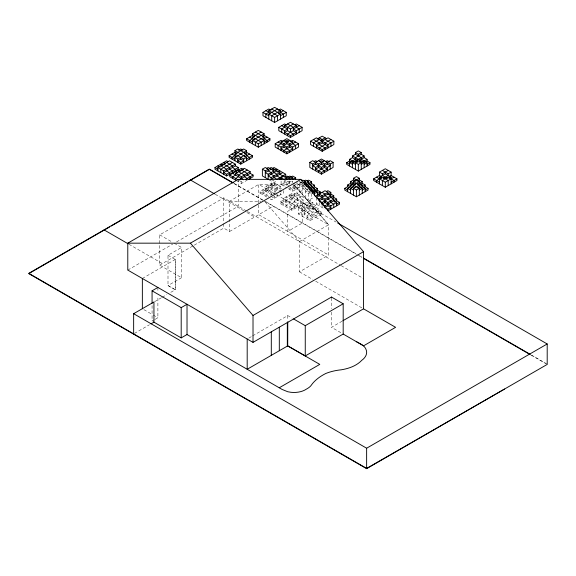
<?xml version="1.0" encoding="UTF-8"?>
<svg xmlns="http://www.w3.org/2000/svg" width="576" height="576" viewBox="0 0 576 576"><rect width="100%" height="100%" fill="white"/><g stroke="black" fill="none" stroke-linecap="round" stroke-linejoin="round"><path stroke-width="0.43" stroke-dasharray="2.88 2.16" d="M239.249 180.526L241.438 181.786L243.619 180.526M236.34 180.526L241.438 183.463L247.262 180.101M174.247 243.245L181.548 247.457L181.548 277.726L159.703 265.111L159.703 234.85L223.754 197.863L246.823 211.183M194.234 245.174L223.754 228.132L229.579 231.494L229.579 201.226L258.703 184.414L289.188 184.406M265.882 191.412L265.882 186.372L271.706 183.01L274.615 184.687L260.057 193.097L260.057 191.412L265.882 188.05L268.79 189.734L268.79 184.687L283.349 193.097L283.349 190.577M268.934 179.705L274.032 182.65L276.948 180.972M280.44 186.372L274.615 183.01L268.79 186.372L274.615 189.734L280.44 186.372L280.44 191.412M127.786 270.072L172.699 244.138M176.566 241.906L238.298 206.266L238.298 179.359M268.79 189.734L262.966 193.097L262.966 194.774M284.011 186.149L284.011 181.109L286.193 179.842M281.095 181.109L281.095 184.471L286.92 181.109L291.29 183.629M284.011 181.109L286.92 182.786L289.836 181.109L292.745 182.786L292.745 181.109L286.92 184.471L289.102 185.731M265.882 189.734L271.706 193.097L280.44 188.05L282.622 189.31M271.706 193.097L271.706 194.774L268.79 196.459L260.057 191.412M272.434 194.357L274.615 193.097L274.615 189.734M175.248 259.495L175.248 289.764L167.998 285.545L167.998 255.276L181.548 247.457M289.836 189.511L289.836 187.834L295.661 184.471L295.661 186.149M302.033 182.239L299.851 183.499L297.67 182.239M270.245 198.979L271.706 199.822L283.349 193.097M292.745 187.834L295.661 189.511L295.661 187.834L292.745 186.149L292.745 187.834L301.486 182.786M159.703 265.111L193.457 245.621M299.851 185.184L302.767 183.499M289.836 187.834L292.745 189.511L295.661 187.834M288.374 188.676L292.745 191.196L304.394 184.471M142.358 278.489L175.277 259.481L175.277 289.75L169.898 292.853M304.222 186.026L302.767 186.862L295.661 182.786M283.205 201.881L283.205 198.518L291.938 193.478L294.854 195.156L280.289 203.566L280.289 201.881L283.205 200.203L294.854 206.928L291.938 208.606L280.289 201.881M296.942 181.822L296.942 193.594L305.676 188.546L305.676 186.862L302.767 188.546L305.676 190.231L308.592 188.546M300.679 196.841L294.854 193.478L289.03 196.841L294.854 200.203L300.679 196.841L300.679 205.243M229.579 231.494L273.514 206.129M310.774 193.169L308.592 191.909L308.592 190.231L305.676 191.909L308.592 193.594L310.046 192.751M308.592 191.909L310.046 191.066M283.205 198.518L294.854 205.243L303.588 200.203L303.588 203.566L291.938 210.29L280.289 203.566M302.558 202.723L287.762 211.27L287.762 231.444L302.558 222.898L302.558 202.723L336.06 222.062M296.942 193.594L308.592 200.318L313.682 197.374M321.61 212.285L309.96 219.01L307.044 217.332L318.694 210.607L321.61 212.285L321.61 213.97L309.96 220.694L298.31 213.97L298.31 207.245L309.96 200.513L312.869 202.198L312.869 208.922M181.548 277.726L167.998 285.545L175.277 289.75M312.869 202.198L301.219 208.922L298.31 207.245M298.31 213.97L309.96 207.245L321.61 213.97M316.267 197.424L316.267 204.149L319.183 202.464L319.183 205.826M315.785 205.56L312.869 203.875L301.219 210.607L304.135 212.285L315.785 205.56L315.785 212.285L318.694 213.97L318.694 215.647M154.598 301.687L161.482 297.713M162.245 297.274L166.838 294.624M318.694 208.922L315.785 207.245L304.135 213.97L307.044 215.647L318.694 208.922L318.694 212.285M154.253 319.824L152.071 321.084L152.071 304.171M154.987 319.399L157.896 317.722L157.896 296.359M134.395 333.439L149.429 324.763M299.491 241.574L328.601 224.77L294.25 185.076L328.601 224.77L328.601 255.031L299.477 271.85L299.477 241.582L264.542 201.218M248.753 338.112L251.87 336.312M252.648 335.858L287.77 315.583L292.126 318.096M342.194 321.156L331.51 327.305L341.726 333.209M229.594 201.218L260.957 201.218M302.033 183.082L299.851 181.822L299.851 195.271M299.297 181.526L303.667 184.046M302.767 185.184L305.676 186.862M305.676 188.546L308.592 190.231M293.472 183.211L295.661 184.471M292.745 184.471L298.57 187.834M316.267 204.149L325.008 209.189M281.095 184.471L286.92 187.834M271.85 179.705L274.032 180.972L274.032 182.65M303.588 200.203L300.679 198.518L291.938 203.566L291.938 205.243L289.03 206.928L289.03 208.606M309.96 203.875L307.044 202.198L307.044 208.922M291.938 195.156L297.763 198.518M309.96 205.56L312.869 207.245M271.706 184.687L277.531 188.05M303.588 203.566L289.03 195.156L289.03 198.518M307.044 205.56L304.135 203.875L304.135 210.607M307.044 207.245L309.96 208.922L309.96 210.607L312.869 212.285L312.869 213.97L315.785 215.647L315.785 217.332M304.135 207.245L301.219 205.56L301.219 215.647M265.882 186.372L276.07 192.254M304.135 208.922L307.044 210.607L307.044 212.285L309.96 213.97L309.96 215.647L312.869 217.332L312.869 219.01M275.789 194.278L258.703 184.414L258.703 214.682L328.601 255.031M276.566 194.724L328.601 224.77M271.706 194.774L262.966 189.734L262.966 191.412M260.057 193.097L268.79 198.144M234.101 183.377L262.692 199.886M265.788 201.665L356.321 253.937M359.438 255.737L361.771 257.083M531.619 355.147L547.2 364.14M234.274 183.758L263.074 200.383M263.858 200.837L356.486 254.311M357.264 254.765L361.937 257.458M530.856 354.982L545.645 363.521M247.442 211.543L340.38 265.198M341.15 265.644L363.535 278.568M215.215 194.278L243.806 210.787M246.902 212.573L254.628 217.03M299.477 271.85L312.595 279.425M315.684 281.203L361.973 307.93M159.703 234.85L171.95 241.92M167.998 255.276L175.277 259.481M128.945 244.26L162.382 263.563M143.914 309.65L152.46 314.582M153.238 315.029L157.896 317.722M331.517 297.936L331.517 308.621M331.517 312.185L331.517 327.312M322.092 204.149L322.092 207.511M311.501 193.594L311.501 198.634M309.96 200.513L309.96 207.245M309.96 219.01L309.96 220.694M308.592 193.594L308.592 200.318M307.044 215.647L307.044 219.01M305.676 190.231L305.676 198.634M304.135 212.285L304.135 217.332M302.767 181.822L302.767 196.956M297.763 200.203L297.763 195.156L291.938 198.518L291.938 200.203L289.03 201.881L289.03 203.566L286.114 205.243L286.114 206.928M297.763 206.928L297.763 203.566L286.114 196.841L286.114 201.881L283.205 203.566L283.205 205.243M294.854 193.478L294.854 198.518M294.854 200.203L294.854 201.881M294.854 205.243L294.854 208.606M292.745 189.511L292.745 191.196M291.938 193.478L291.938 196.841M291.938 208.606L291.938 210.29M289.836 181.109L289.836 184.471M287.77 315.583L287.719 320.062M286.92 182.786L286.92 186.149M280.44 193.097L280.44 194.774M277.531 189.734L277.531 184.687L271.706 188.05L271.706 189.734L268.79 191.412L268.79 193.097L265.882 194.774L265.882 196.459M277.531 196.459L277.531 194.774L271.706 198.144L271.706 199.822M274.615 183.01L274.615 188.05M274.615 196.459L274.615 198.144M271.706 183.01L271.706 186.372M241.438 181.786L241.438 183.463M223.754 197.863L223.754 222.79M223.754 223.682L223.754 228.132M157.896 287.453L157.896 291.902"/><path stroke-width="0.86" d="M278.266 110.275L280.447 109.008L286.272 112.378L286.272 115.74L274.622 122.465L262.973 115.74L262.973 112.378L268.798 109.008L270.986 110.275M265.889 117.418L265.889 114.055L268.798 112.378L268.798 110.693L274.622 107.33L280.447 110.693L280.447 112.378L283.363 114.055L283.363 117.418M268.798 119.102L268.798 114.055L277.538 109.008M280.447 110.693L271.714 115.74L271.714 120.78M278.266 113.638L283.363 110.693M268.798 114.055L274.622 117.418L280.447 114.055L280.447 119.102M280.447 115.74L286.272 112.378M252.468 135.425L252.468 133.74L258.293 130.378L264.118 133.74L264.118 135.425L269.942 138.787L269.942 140.465L258.293 147.19L246.643 140.465L246.643 138.787L252.468 135.425L254.65 136.685M249.552 142.15L249.552 140.465L252.468 138.787L252.468 137.102L261.202 132.062M252.468 143.827L252.468 140.465L264.118 133.74M244.397 153.612L246.586 152.352L252.41 155.714L252.41 157.399L240.761 164.124L229.111 157.399L229.111 155.714L234.936 152.352L234.936 150.667L237.845 148.99L246.586 154.037L246.586 155.714L249.494 157.399L249.494 159.077M262.663 136.26L264.118 135.425M238.572 150.25L240.761 148.99L242.942 150.25M294.818 124.805L296.273 123.962L302.098 127.325L302.098 130.687L290.448 137.412L278.798 130.687L278.798 127.325L284.623 123.962L286.805 125.222M232.02 159.077L232.02 157.399L234.936 155.714L234.936 154.037L243.67 148.99L246.586 150.667L246.586 152.352M267.026 142.15L267.026 140.465L264.118 138.787L264.118 137.102L255.377 142.15L255.377 145.512M281.714 132.372L281.714 129.01L284.623 127.325L284.623 125.647L290.448 122.285L296.273 125.647L296.273 127.325L299.182 129.01L299.182 132.372M109.742 226.894L28.8 273.622L366.631 468.67L547.2 364.421L547.2 343.966L337.622 222.962M111.298 225.994L180.569 185.998M182.124 185.105L187.574 181.958M189.13 181.058L209.369 169.373L232.718 182.858M262.663 139.63L267.026 137.102M238.277 167.537L226.627 174.262L223.711 172.584L235.361 165.852L238.277 167.537L238.277 169.222L226.627 175.946L214.978 169.222L214.978 167.537L226.627 160.812L228.082 161.654M234.936 160.762L234.936 157.399L246.586 150.667M252.468 140.465L258.293 143.827L264.118 140.465L264.118 143.827M217.886 170.899L217.886 167.537L229.536 160.812L235.361 164.174L235.361 165.852M293.364 123.962L287.539 127.325L287.539 130.687L293.364 134.05L293.364 135.734M264.118 142.15L269.942 138.787M278.798 127.325L284.623 130.687L287.539 129.01L281.714 125.647M234.936 157.399L237.845 159.077L246.586 154.037M232.452 162.49L220.802 169.222L220.802 172.584M287.539 130.687L284.623 132.372L290.448 135.734L296.273 132.372L293.364 130.687L287.539 134.05L287.539 135.734M284.623 125.647L290.448 129.01L296.273 125.647M240.761 159.077L237.845 160.762L240.761 162.439L243.67 160.762L240.761 159.077L240.761 157.399M244.397 156.974L249.494 154.037M299.182 125.647L293.364 129.01L296.273 130.687L302.098 127.325M234.936 154.037L243.67 159.077L246.586 157.399L246.586 160.762M217.886 167.537L223.711 170.899L235.361 164.174M246.586 159.077L252.41 155.714M290.491 141.61L292.673 140.35L298.498 143.712L298.498 147.074L286.848 153.806L275.198 147.074L275.198 143.712L281.023 140.35L283.205 141.61M278.107 148.759L278.107 145.397L281.023 143.712L281.023 142.034L286.848 138.672L292.673 142.034L292.673 143.712L295.582 145.397L295.582 148.759M284.666 141.61L286.848 140.35L289.03 141.61M247.262 170.014L238.522 175.061L238.522 176.738L235.613 178.423L235.613 180.101L229.788 176.738L229.788 175.061L241.438 168.329L243.619 169.596M281.023 142.034L283.932 143.712L289.757 140.35M275.198 143.712L281.023 147.074L286.848 143.712L292.673 147.074L298.498 143.712M232.697 178.423L232.697 176.738L235.613 175.061L235.613 173.376L244.346 168.329L250.171 171.691L250.171 173.376L239.976 179.258M289.757 152.122L289.757 150.444L283.932 147.074L281.023 148.759L286.848 152.122L292.673 148.759L289.757 147.074L283.932 150.444L283.932 152.122M283.932 140.35L289.757 143.712L292.673 142.034M278.107 142.034L286.848 147.074L295.582 142.034M235.613 173.376L241.438 176.738L250.171 171.691M331.517 297.05L253.015 342.374L127.786 270.072L127.786 243.166L238.298 179.359L300.917 179.359L363.535 251.662L363.535 308.83L395.59 327.334L363.571 345.823L343.188 334.051L305.208 355.975M310.558 141.199L316.382 137.837L328.032 144.562L333.857 141.199L333.857 144.562L322.207 151.286L310.558 144.562L310.558 141.199L316.382 144.562L328.032 137.837L333.857 141.199M281.311 178.445L279.857 179.287L279.857 177.61L276.948 175.925L276.948 174.247L274.032 172.562L274.032 170.878L268.207 174.247L268.207 179.287L262.382 175.925L262.382 169.2L265.298 167.515L268.207 169.2L268.207 170.878L271.123 172.562L271.123 174.247L274.032 175.925L274.032 177.61L276.948 179.287L285.682 174.247L285.682 175.925M245.801 179.258L253.087 175.061L253.087 176.738L248.717 179.258M317.11 139.097L322.207 136.159L326.57 138.679M266.753 168.358L268.207 167.515L274.032 170.878M319.291 139.522L313.466 142.884L313.466 146.246M262.382 169.2L265.298 170.878L268.207 169.2M269.662 168.358L271.123 167.515L279.857 172.562L279.857 174.247L282.773 175.925M320.746 140.357L325.116 137.837M271.123 169.2L265.298 172.562L268.207 174.247M272.578 168.358L274.032 167.515L285.682 174.247M272.578 170.042L274.032 169.2M322.207 142.884L316.382 146.246L322.207 149.609L328.032 146.246L322.207 142.884L322.207 141.199M275.486 170.042L276.948 169.2M330.941 139.522L325.116 142.884L325.116 144.562L319.291 147.924L319.291 149.609M276.948 170.878L268.207 175.925L271.123 177.61L279.857 172.562M277.675 172.145L279.857 170.878M282.773 172.562L271.123 179.287L271.123 177.61M281.095 179.424L281.095 177.746L284.011 176.062L286.92 177.746L286.92 179.424L289.836 177.746L289.836 179.424L292.745 177.746L292.745 179.424L295.661 177.746L295.661 179.424M318.542 160.697L324.367 164.059L330.192 160.697L333.108 162.382L333.108 167.422L321.458 174.154L309.809 167.422L309.809 162.382L312.718 160.697L318.542 164.059L324.367 160.697M284.738 177.322L286.92 176.062L289.836 177.746M314.172 161.539L315.634 160.697L317.088 161.539M286.92 177.746L284.011 179.424L281.095 177.746M287.647 177.322L289.836 176.062L292.745 177.746M309.809 162.382L312.718 164.059L321.458 159.019L330.192 164.059L333.108 162.382M290.563 177.322L292.745 176.062L295.661 177.746M315.634 164.059L312.718 165.744L315.634 167.422L321.458 164.059L327.283 167.422L330.192 165.744L327.283 164.059L321.458 167.422L315.634 164.059L315.634 162.382M319.997 161.539L321.458 160.697L323.64 161.957M325.822 161.539L327.283 160.697L329.465 161.957M324.367 172.469L324.367 170.791L318.542 167.422L315.634 169.106L321.458 172.469L327.283 169.106L324.367 167.422L318.542 170.791L318.542 172.469M127.786 243.166L190.397 243.166L300.917 179.359M301.306 180.979L302.767 180.137L305.676 181.822L305.676 183.499L308.592 185.184L308.592 186.862L311.501 188.546L311.501 190.231L314.417 191.909L314.417 195.271M304.222 180.979L305.676 180.137L308.592 181.822L308.592 183.499L311.501 185.184L311.501 186.862L314.417 188.546L314.417 190.231L317.326 191.909L317.326 195.271M367.07 166.046L367.07 162.684L361.246 159.322L361.246 157.644L355.421 154.282L355.421 152.597L358.33 150.919L361.246 152.597L361.246 154.282L355.421 157.644L355.421 159.322L349.596 162.684L349.596 166.046M303.494 183.082L305.676 181.822M307.13 180.979L308.592 180.137L311.501 181.822L311.501 183.499L314.417 185.184L314.417 186.862L317.326 188.546L317.326 190.231L320.242 191.909L320.242 193.594L315.144 196.531M357.602 160.582L352.505 157.644L352.505 155.959L355.421 154.282M308.592 181.822L304.222 184.342L305.676 185.184M364.882 162.266L367.07 161.006L369.979 162.684L369.979 164.369L358.33 171.094L346.68 164.369L346.68 162.684L349.596 161.006L349.596 159.322L352.505 157.644M355.421 152.597L358.33 154.282L361.246 152.597M306.403 184.766L311.501 181.822M306.403 186.444L308.592 185.184M309.319 184.766L311.501 183.499M308.592 186.862L311.501 185.184M352.505 167.731L352.505 162.684L364.154 155.959L364.154 157.644L359.057 160.582M309.319 188.129L314.417 185.184M355.421 169.416L355.421 162.684L358.33 161.006L361.246 162.684L361.246 169.416M309.319 189.806L311.501 188.546M312.228 188.129L314.417 186.862M359.057 162.266L361.246 161.006M310.046 191.066L314.417 188.546M355.421 162.684L358.33 164.369L361.246 162.684M361.973 162.266L367.07 159.322L367.07 161.006M312.228 191.491L317.326 188.546M361.246 164.369L364.154 162.684L364.154 167.731M312.228 193.169L314.417 191.909M315.144 191.491L317.326 190.231M364.154 164.369L367.07 162.684M314.417 193.594L317.326 191.909M367.07 164.369L369.979 162.684M317.326 193.594L320.242 191.909M330.833 195.739L325.008 199.102L319.183 195.739L319.183 194.062L325.008 190.699L327.917 192.377L327.917 194.062L330.833 195.739L330.833 197.424L333.742 199.102L333.742 200.786L336.658 202.464L336.658 205.826M152.071 303.278L152.071 290.815L157.896 287.453M319.183 195.739L316.267 197.424L319.183 199.102L330.833 192.377L330.833 194.062L333.742 195.739L333.742 197.424L336.658 199.102L336.658 200.786L339.566 202.464L339.566 204.149L327.917 210.874L327.917 209.189L330.833 207.511L327.917 205.826L325.008 207.511L325.008 205.826L336.658 199.102M326.462 191.534L327.917 190.699L330.833 192.377M319.183 194.062L322.092 195.739L327.917 192.377M347.674 186.674L347.674 184.997L350.582 183.312L350.582 181.634L353.498 179.95L353.498 178.272L356.407 176.587L359.323 178.272L359.323 179.95L362.232 181.634L362.232 183.312L365.148 184.997L365.148 186.674L368.057 188.359L368.057 190.037L356.407 196.769L344.758 190.037L344.758 188.359L347.674 186.674L349.128 187.517M319.183 199.102L319.183 200.786L322.092 199.102L327.917 202.464L333.742 199.102M329.378 194.897L330.833 194.062M347.674 191.722L347.674 188.359L350.582 186.674L350.582 184.997L353.498 183.312L353.498 181.634L359.323 178.272M357.142 181.21L359.323 179.95M319.183 200.786L322.092 202.464L333.742 195.739M350.582 193.406L350.582 188.359L353.498 186.674L353.498 184.997L359.323 181.634L359.323 183.312L362.232 184.997L362.232 186.674L365.148 188.359L365.148 191.722M322.092 202.464L322.092 204.149L325.008 202.464L330.833 205.826L336.658 202.464M332.287 198.259L333.742 197.424M133.646 333.878L133.646 313.697L153.936 301.982L153.936 322.157L150.934 323.892M357.142 184.579L362.232 181.634M379.469 175.471L379.469 172.109L385.294 168.746L391.118 172.109L391.118 175.471L396.943 178.834L396.943 180.518L385.294 187.243L373.644 180.518L373.644 178.834L379.469 175.471L381.65 176.731M353.498 195.084L353.498 188.359L359.323 184.997L359.323 186.674L362.232 188.359L362.232 193.406M360.05 184.579L362.232 183.312M357.142 187.942L362.232 184.997M379.469 172.109L382.378 173.794L388.202 170.431M334.469 202.046L336.658 200.786M353.498 188.359L356.407 190.037L359.323 188.359L359.323 195.084M360.05 187.942L365.148 184.997M379.469 183.881L379.469 177.156L385.294 173.794L391.118 177.156L391.118 183.881M359.323 190.037L362.232 188.359M362.959 187.942L365.148 186.674M382.378 170.431L388.202 173.794L391.118 172.109M336.658 204.149L339.566 202.464M362.232 190.037L365.148 188.359M383.112 178.416L388.202 175.471L388.202 173.794M365.148 190.037L368.057 188.359M388.937 176.731L391.118 175.471M388.937 178.416L391.118 177.156M376.553 177.156L385.294 182.196L394.027 177.156M391.118 182.196L396.943 178.834M152.071 290.815L181.195 307.627L187.02 304.272L187.02 334.534L181.195 337.896L153.605 321.97M253.015 342.374L253.015 315.468L363.535 251.662M293.58 318.938L305.258 325.678L343.188 303.782L343.188 334.051M342.936 320.702L363.535 308.83M279.245 387.778L319.774 364.385L287.719 345.881L247.19 369.274L247.19 339.012M133.646 313.697L366.631 448.214L547.2 343.966M356.292 341.618C360.389 343.98 365.306 345.564 366.458 350.669A22.14 12.78 0 0 1 361.757 360.331C356.407 365.969 348.732 368.568 341.251 369.806A38.268 22.097 0 0 0 325.8 373.478A54.389 31.399 0 0 0 312.538 383.53L310.788 385.862A20.585 11.88 0 0 1 306.374 389.131A16.099 9.295 0 0 1 290.981 392.306L287.712 391.73L282.154 389.462L187.02 334.534M361.246 154.282L364.154 155.959M364.154 157.644L367.07 159.322M325.116 139.522L330.941 142.884L330.941 146.246M271.714 109.008L280.447 114.055M352.505 155.959L364.154 162.684M319.291 137.837L323.662 140.357M387.475 178.416L382.378 175.471L382.378 173.794M268.798 110.693L277.538 115.74L277.538 120.78M355.421 161.006L357.602 162.266M265.889 110.693L270.259 113.213M349.596 159.322L354.686 162.266M287.539 123.962L293.364 127.325L293.364 130.687M379.469 177.156L381.65 178.416M313.466 139.522L319.291 142.884L319.291 144.562L325.116 147.924L325.116 149.609M349.596 161.006L351.778 162.266M352.505 162.684L355.421 164.369M262.973 112.378L268.798 115.74M349.596 162.684L352.505 164.369M346.68 162.684L349.596 164.369M373.644 178.834L379.469 182.196M353.498 178.272L359.323 181.634M353.498 179.95L355.68 181.21M353.498 181.634L359.323 184.997M350.582 181.634L355.68 184.579M350.582 183.312L352.771 184.579M353.498 184.997L359.323 188.359M350.582 184.997L354.953 187.517M347.674 184.997L352.044 187.517M255.377 132.062L264.118 137.102M350.582 188.359L353.498 190.037M347.674 188.359L350.582 190.037M252.468 133.74L264.118 140.465M344.758 188.359L347.674 190.037M252.468 137.102L261.202 142.15L261.202 145.512M249.552 137.102L254.65 140.047M246.643 138.787L252.468 142.15M322.092 192.377L325.008 194.062L325.008 195.739L327.917 197.424L327.917 199.102L330.833 200.786L330.833 202.464L333.742 204.149L333.742 207.511M234.936 150.667L246.586 157.399M234.936 152.352L237.118 153.612M322.092 204.149L325.008 205.826M325.008 207.511L327.917 209.189M232.02 154.037L237.118 156.974M229.111 155.714L234.936 159.077M250.171 173.376L253.087 175.061M241.438 170.014L247.262 173.376L247.262 175.061L250.171 176.738L250.171 178.423M226.627 162.49L232.452 165.852L232.452 167.537L235.361 169.222L235.361 170.899M238.522 170.014L240.71 171.274M223.711 162.49L225.173 163.332M238.522 171.691L244.346 175.061L244.346 176.738L247.262 178.423M223.711 164.174L229.536 167.537L229.536 169.222L232.452 170.899L232.452 172.584M235.613 171.698L237.794 172.958M220.802 164.174L222.984 165.434M220.802 165.852L226.627 169.222L226.627 170.899L229.536 172.584L229.536 174.262M232.697 173.376L242.892 179.258M217.886 165.852L220.075 167.119M229.788 175.061L238.522 180.101M214.978 167.537L217.886 169.222M233.323 182.93L209.369 169.092L28.8 273.341L366.631 468.389L504.554 389.038M363.334 257.983L530.057 354.247M363.492 258.358L530.071 354.535M190.483 180L214.438 193.831M331.502 297.043L343.188 303.782M104.062 229.896L128.167 243.814M190.397 243.166L253.015 315.468M394.027 182.196L394.027 180.518L388.202 177.156L382.378 180.518L382.378 185.566M388.202 185.566L388.202 180.518L382.378 177.156L376.553 180.518L376.553 182.196M385.294 172.109L385.294 173.794M385.294 182.196L385.294 187.243M366.631 448.214L366.631 468.67M358.33 154.282L358.33 155.959M358.33 164.369L358.33 171.094M356.407 190.037L356.407 196.769M330.833 205.826L330.833 209.189M330.192 164.059L330.192 169.106M328.032 144.562L328.032 147.924M327.917 202.464L327.917 205.826M327.283 162.382L327.283 164.059M327.283 167.422L327.283 170.791M325.008 199.102L325.008 202.464M324.367 164.059L324.367 167.422M322.207 149.609L322.207 151.286M322.092 195.739L322.092 199.102M321.458 162.382L321.458 164.059M321.458 167.422L321.458 169.106M321.458 172.469L321.458 174.154M318.542 164.059L318.542 167.422M316.382 144.562L316.382 147.924M315.634 167.422L315.634 170.791M312.718 164.059L312.718 169.106M305.258 325.678L305.258 355.946L287.719 345.881L287.77 321.811M296.273 130.687L296.273 134.05M292.673 147.074L292.673 150.444M290.448 129.01L290.448 132.372M290.448 135.734L290.448 137.412M289.757 143.712L289.757 147.074M287.323 322.567L287.323 346.104M286.848 142.034L286.848 143.712M286.848 147.074L286.848 148.759M286.848 152.122L286.848 153.806M284.623 130.687L284.623 134.05M283.932 143.712L283.932 147.074M281.023 147.074L281.023 150.444M279.31 327.19L279.31 350.734M274.622 117.418L274.622 122.465M271.303 331.812L271.303 355.356M265.298 170.878L265.298 177.61M258.293 143.827L258.293 147.19M243.67 159.077L243.67 162.439M241.438 176.738L241.438 178.423M240.761 162.439L240.761 164.124M237.845 159.077L237.845 162.439M226.627 174.262L226.627 175.946M223.711 170.899L223.711 174.262M181.195 307.627L181.195 337.896M142.358 278.489L142.358 308.75"/></g></svg>
